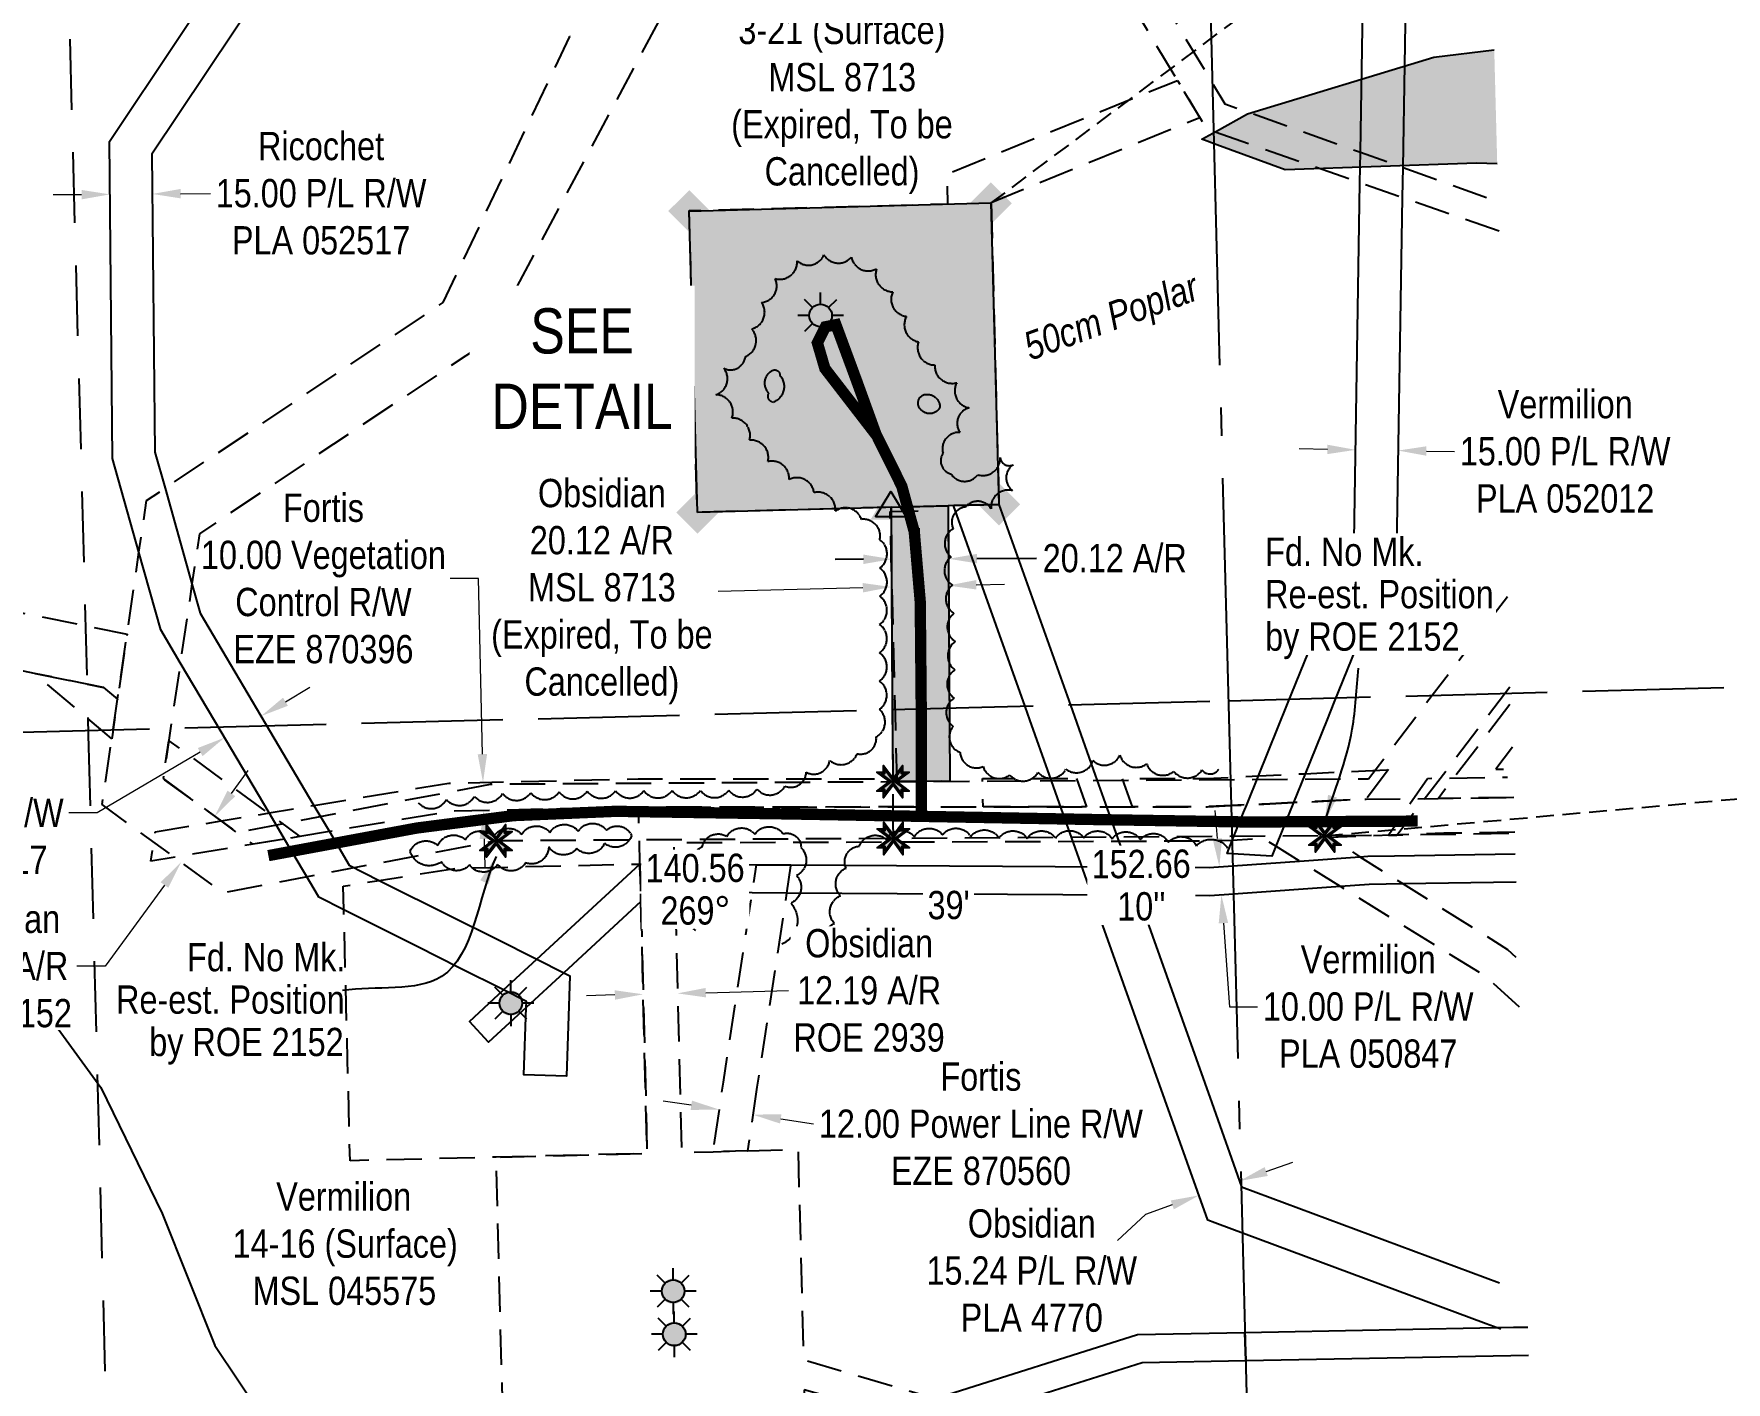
# Model space of a CAD drawing. Extents: x 624524 to 627512, y 5879835 to 5882790.
# Drawn here: x 626170 to 626768, y 5880536 to 5881013 of the extents above; entities that cross this region are included whole.
import ezdxf

# ---------------------------------------------------------------- set-up
doc = ezdxf.new("R2010")
doc.units = 0
doc.header["$LTSCALE"] = 5
doc.header["$PDSIZE"] = 0.5
for name, pattern in [('0', [1, 1, 0]), ('foc-ACCESSROAD', [3.75, 2.5, -1.25]), ('foc-FLOWLINE', [3.75, 2.5, -1.25]), ('foc-LSD', [8, 5, -3]), ('foc-QUARTERLINE', [33, 25, -3, 2, -3]), ('foc-TIELINE', [1.875, 1.25, -0.625]), ('foc-TRAV', [1.875, 1.25, -0.625]), ('foc-UNSURVEYED', [12.5, 10, -2.5])]:
    doc.linetypes.add(name, pattern=pattern)
doc.layers.get('Defpoints').update_dxf_attribs({"color": 9})
for name, color, linetype in [('AS-ROADS', 254, 'Continuous'), ('C-AR', 13, 'foc-ACCESSROAD'), ('C-RW', 13, 'Continuous'), ('C-WS', 13, 'foc-ACCESSROAD'), ('C-WS-S', 8, 'Continuous'), ('DETAIL-T', 7, 'Continuous'), ('F-EZE', 190, 'foc-FLOWLINE'), ('F-RW', 190, 'Continuous'), ('F-WS', 190, 'foc-ACCESSROAD'), ('L-BD', 7, 'Continuous'), ('L-MON', 1, 'Continuous'), ('L-MON-T', 1, 'Continuous'), ('L-QSEC', 8, 'foc-QUARTERLINE'), ('L-SECTION-LSD', 7, 'foc-LSD'), ('L-TIE', 7, 'foc-TIELINE'), ('L-USEC', 7, 'foc-UNSURVEYED'), ('P-PROPOSED', 10, 'Continuous'), ('P-PROPOSED-H', 21, 'Continuous'), ('P-TRAV', 4, 'foc-TRAV'), ('P-TXT', 4, 'Continuous'), ('T-BUSH', 110, '0'), ('T-BUSH-T', 110, 'Continuous'), ('T-WATER', 160, 'Continuous'), ('T-WATER-H', 133, 'Continuous')]:
    doc.layers.add(name, color=color, linetype=linetype)
for name, color, linetype, lineweight in [('C-AR-T', 13, 'Continuous', 9), ('C-RW-T', 13, 'Continuous', 9), ('C-WS-T', 13, 'Continuous', 9), ('F-EZE-T', 190, 'Continuous', 9), ('F-RW-T', 190, 'Continuous', 9), ('F-WS-T', 190, 'Continuous', 9)]:
    doc.layers.add(name, color=color, linetype=linetype, lineweight=lineweight)
doc.styles.add('80CG', font='ARIALN.TTF', dxfattribs={"height": 10})
doc.styles.add('80L', font='ARIALN.TTF', dxfattribs={"height": 10})
doc.styles.add('foc-LtypeFont', font='ARIALN.TTF', dxfattribs={"height": 7.35})
doc.linetypes.add('foc-TOPO-flowdirection-NOLINE', pattern='A,0,[">",foc-LtypeFont,S=0.3,R=0,X=0,Y=-0.945],-20,[">",foc-LtypeFont,S=0.3,R=0,X=0,Y=-0.945],0', length=20)
doc.dimstyles.new('Compass 5 000', dxfattribs={"dimscale": 5, "dimtxt": 9, "dimasz": 2, "dimexe": 0.2, "dimexo": 0.0625, "dimgap": 0.5, "dimtad": 0, "dimtih": 1, "dimtoh": 1, "dimzin": 0, "dimdsep": 46, "dimtxsty": '80CG', "dimcen": 0.1, "dimse1": 1, "dimse2": 1, "dimclrd": 256, "dimclrt": 256, "dimaunit": 1, "dimadec": 4, "dimazin": 0, "dimtfac": 0.06, "dimtofl": 0, "dimtmove": 0, "dimatfit": 1, "dimfxl": 0.2, "dimtolj": 1, "dimtzin": 0, "dimlwd": -1, "dimarcsym": 0})

# ---------------------------------------------------------------- blocks, each defined once
blk = doc.blocks.new('GAS')
h = blk.add_hatch(color=255)
h.dxf.hatch_style = 1
edge = h.paths.add_edge_path()
edge.add_arc((0, 0), 0.9, 0, 360)
for p, q in [((0, 0.81), (0, 1.62)), ((-0.81, 0), (-1.62, 0)), ((-0.57, 0.57), (-1.14, 1.14)), ((0.57, 0.57), (1.14, 1.14)), ((1.62, 0), (0.81, 0)), ((-0.57, -0.57), (-1.14, -1.14)), ((0, -0.81), (0, -1.62)), ((1.14, -1.14), (0.57, -0.57))]:
    blk.add_line(p, q)
blk.add_circle((0, 0), 0.8)
blk = doc.blocks.new('*D626')
at = {"layer": 'Defpoints', "color": 0, "transparency": 16777216}
for p in [(626328.83, 5880748.29), (626370.38, 5880749.22), (626370.6, 5880739.22)]:
    blk.add_point(p, dxfattribs=at)
at = {"layer": 'F-EZE-T', "transparency": 16777216}
for p, q in [((626327.22, 5880820.35), (626317.22, 5880820.35)), ((626328.61, 5880758.29), (626327.22, 5880820.35)), ((626329.28, 5880728.29), (626329.51, 5880718.29))]:
    blk.add_line(p, q, dxfattribs=at)
for points in [[(626330.28, 5880758.32), (626326.94, 5880758.25), (626328.83, 5880748.29)], [(626330.95, 5880728.32), (626327.62, 5880728.25), (626329.06, 5880738.28)]]:
    blk.add_solid(points, dxfattribs=at)
at = {"layer": 'F-EZE-T', "transparency": 16777216, "insert": (626272.41, 5880820.35), "char_height": 10, "attachment_point": 5, "style": '80CG'}
blk.add_mtext('\\A1;Fortis\\P10.00 Vegetation \\PControl R/W\\PEZE 870396', dxfattribs=at)
blk = doc.blocks.new('*D627')
at = {"layer": 'Defpoints', "color": 0, "transparency": 16777216}
for p in [(626416.46, 5880659.56), (626428.33, 5880657.75), (626424.23, 5880630.76)]:
    blk.add_point(p, dxfattribs=at)
at = {"layer": 'F-EZE-T', "transparency": 16777216}
for p, q in [((626402.47, 5880634.06), (626392.58, 5880635.57)), ((626434.11, 5880629.26), (626445.74, 5880627.49))]:
    blk.add_line(p, q, dxfattribs=at)
for points in [[(626402.72, 5880635.71), (626402.22, 5880632.42), (626412.36, 5880632.56)], [(626434.37, 5880630.9), (626433.86, 5880627.61), (626424.23, 5880630.76)]]:
    blk.add_solid(points, dxfattribs=at)
at = {"layer": 'F-EZE-T', "transparency": 16777216, "insert": (626504.88, 5880627.49), "char_height": 10, "attachment_point": 5, "style": '80CG'}
blk.add_mtext('\\A1;Fortis\\P12.00 Power Line R/W\\PEZE 870560', dxfattribs=at)
blk = doc.blocks.new('*D629')
at = {"layer": 'C-AR-T', "transparency": 16777216}
for p, q in [((626503.26, 5880818.18), (626513.26, 5880818.44)), ((626463.15, 5880817.12), (626411.93, 5880815.78))]:
    blk.add_line(p, q, dxfattribs=at)
for points in [[(626463.1, 5880818.79), (626463.19, 5880815.46), (626473.14, 5880817.39)], [(626503.22, 5880819.84), (626503.31, 5880816.51), (626493.27, 5880817.91)]]:
    blk.add_solid(points, dxfattribs=at)
at = {"layer": 'Defpoints', "color": 0, "transparency": 16777216}
for p in [(626473.14, 5880817.39), (626473.22, 5880814.25), (626493.35, 5880814.78)]:
    blk.add_point(p, dxfattribs=at)
at = {"layer": 'C-AR-T', "transparency": 16777216, "insert": (626370.86, 5880815.78), "char_height": 10, "attachment_point": 5, "style": '80CG'}
blk.add_mtext('\\A1;Obsidian\\P20.12 A/R\\PMSL 8713\\P(Expired, To be\\PCancelled)', dxfattribs=at)
blk = doc.blocks.new('*D631')
at = {"layer": 'Defpoints', "color": 0, "transparency": 16777216}
for p in [(626637.45, 5880870.11), (626652.39, 5880865.65), (626652.46, 5880869.87)]:
    blk.add_point(p, dxfattribs=at)
at = {"layer": 'F-RW-T', "transparency": 16777216}
for p, q in [((626627.38, 5880866.06), (626617.38, 5880866.22)), ((626662.39, 5880865.49), (626672.39, 5880865.33))]:
    blk.add_line(p, q, dxfattribs=at)
for points in [[(626627.41, 5880867.72), (626627.36, 5880864.39), (626637.38, 5880865.9)], [(626662.41, 5880867.16), (626662.36, 5880863.82), (626652.39, 5880865.65)]]:
    blk.add_solid(points, dxfattribs=at)
at = {"layer": 'F-RW-T', "transparency": 16777216, "insert": (626711.47, 5880865.33), "char_height": 10, "attachment_point": 5, "style": '80CG', "bg_fill": 3, "box_fill_scale": 1.1, "bg_fill_color": 256, "bg_fill_true_color": 13158600, "bg_fill_transparency": 0}
blk.add_mtext('\\A1;Vermilion\\P15.00 P/L R/W\\PPLA 052012', dxfattribs=at)
blk = doc.blocks.new('*D632')
at = {"layer": 'Defpoints', "color": 0, "transparency": 16777216}
for p in [(626211.91, 5880956.41), (626197.07, 5880939.61), (626212.08, 5880939.77)]:
    blk.add_point(p, dxfattribs=at)
at = {"layer": 'F-RW-T', "transparency": 16777216}
for p, q in [((626186.9, 5880956.16), (626176.9, 5880956.06)), ((626221.91, 5880956.51), (626232.49, 5880956.62))]:
    blk.add_line(p, q, dxfattribs=at)
for points in [[(626186.89, 5880957.83), (626186.92, 5880954.5), (626196.9, 5880956.26)], [(626221.9, 5880958.18), (626221.93, 5880954.85), (626211.91, 5880956.41)]]:
    blk.add_solid(points, dxfattribs=at)
at = {"layer": 'F-RW-T', "transparency": 16777216, "insert": (626271.57, 5880956.62), "char_height": 10, "attachment_point": 5, "style": '80CG'}
blk.add_mtext('\\A1;Ricochet\\P15.00 P/L R/W\\PPLA 052517', dxfattribs=at)
blk = doc.blocks.new('TRIA')
blk.add_hatch(color=255).paths.add_polyline_path([(-0.04, 1.52), (-1.47, -0.87), (1.39, -0.87)])
blk = doc.blocks.new('TRIAA')
blk.add_blockref('TRIA', (0, 0))
blk = doc.blocks.new('TRIB')
at = {"color": 1}
blk.add_lwpolyline([(-1.12, -0.67), (-0.04, 1.13), (1.04, -0.67)], close=True, dxfattribs=at)
blk = doc.blocks.new('TRIBB')
blk.add_blockref('TRIB', (0, 0))
blk = doc.blocks.new('TRICC')
for name in ['TRIAA', 'TRIBB']:
    blk.add_blockref(name, (0, 0))
blk = doc.blocks.new('plspike')
blk.add_blockref('TRICC', (0, 0))
blk = doc.blocks.new('TEMP')
h = blk.add_hatch(color=255)
h.dxf.hatch_style = 1
h.paths.add_polyline_path([(0, 0.25), (-0.67, 1.15), (-0.67, 0.67), (-1.15, 0.67), (-0.25, 0), (-1.15, -0.67), (-0.67, -0.67), (-0.67, -1.15), (0, -0.25), (0.67, -1.15), (0.67, -0.67), (1.15, -0.67), (0.25, 0), (1.15, 0.67), (0.67, 0.67), (0.67, 1.15)])
h.paths.add_polyline_path([(0.57, 0.85), (0.57, 0.57), (0.85, 0.57), (0.08, 0), (0.85, -0.57), (0.57, -0.57), (0.57, -0.85), (0, -0.08), (-0.57, -0.85), (-0.57, -0.57), (-0.85, -0.57), (-0.08, 0), (-0.85, 0.57), (-0.57, 0.57), (-0.57, 0.85), (0, 0.08)], flags=16)
h = blk.add_hatch(color=1)
h.dxf.hatch_style = 1
h.paths.add_polyline_path([(0, 0.08), (-0.57, 0.85), (-0.57, 0.57), (-0.85, 0.57), (-0.08, 0), (-0.85, -0.57), (-0.57, -0.57), (-0.57, -0.85), (0, -0.08), (0.57, -0.85), (0.57, -0.57), (0.85, -0.57), (0.08, 0), (0.85, 0.57), (0.57, 0.57), (0.57, 0.85)])
at = {"color": 1}
for p, q in [((-0.08, 0), (0.08, 0)), ((0, 0.08), (0, -0.08))]:
    blk.add_line(p, q, dxfattribs=at)
at = {"color": 255, "flags": 128}
blk.add_lwpolyline([(-0.25, 0), (-1.15, 0.67), (-0.67, 0.67), (-0.67, 1.15), (0, 0.25), (0.67, 1.15), (0.67, 0.67), (1.15, 0.67), (0.25, 0), (1.15, -0.67), (0.67, -0.67), (0.67, -1.15), (0, -0.25), (-0.67, -1.15), (-0.67, -0.67), (-1.15, -0.67)], close=True, dxfattribs=at)
at = {"color": 1, "flags": 128}
blk.add_lwpolyline([(-0.08, 0), (-0.85, 0.57), (-0.57, 0.57), (-0.57, 0.85), (0, 0.08), (0.57, 0.85), (0.57, 0.57), (0.85, 0.57), (0.08, 0), (0.85, -0.57), (0.57, -0.57), (0.57, -0.85), (0, -0.08), (-0.57, -0.85), (-0.57, -0.57), (-0.85, -0.57)], close=True, dxfattribs=at)
blk = doc.blocks.new('SMONA')
blk.add_hatch(color=255).paths.add_polyline_path([(0, -1.49), (1.49, 0), (0, 1.49), (-1.49, 0)])
blk = doc.blocks.new('SMONAA')
blk.add_blockref('SMONA', (0, 0))
blk = doc.blocks.new('SMONB')
at = {"color": 1}
blk.add_solid([(0, 1.2), (1.2, 0), (-1.2, 0), (0, -1.2)], dxfattribs=at)
blk = doc.blocks.new('SMONBB')
blk.add_blockref('SMONB', (0, 0))
blk = doc.blocks.new('SMONCC')
for name in ['SMONAA', 'SMONBB']:
    blk.add_blockref(name, (0, 0))
blk = doc.blocks.new('FDIBAR')
blk.add_blockref('SMONCC', (0, 0))
blk = doc.blocks.new('*D663')
at = {"layer": 'C-AR-T', "transparency": 16777216}
for p, q in [((626239.86, 5880744.37), (626245.76, 5880752.45)), ((626216.2, 5880711.98), (626195.23, 5880683.27)), ((626195.23, 5880683.27), (626185.23, 5880683.27))]:
    blk.add_line(p, q, dxfattribs=at)
for points in [[(626238.51, 5880745.36), (626241.21, 5880743.39), (626233.96, 5880736.3)], [(626214.85, 5880712.97), (626217.55, 5880711), (626222.1, 5880720.06)]]:
    blk.add_solid(points, dxfattribs=at)
at = {"layer": 'Defpoints', "color": 0, "transparency": 16777216}
for p in [(626225.11, 5880742.77), (626213.24, 5880726.53), (626222.1, 5880720.06)]:
    blk.add_point(p, dxfattribs=at)
at = {"layer": 'C-AR-T', "transparency": 16777216, "insert": (626156.72, 5880683.27), "char_height": 10, "attachment_point": 5, "style": '80CG', "bg_fill": 3, "box_fill_scale": 1.1, "bg_fill_color": 256, "bg_fill_true_color": 13158600, "bg_fill_transparency": 0}
blk.add_mtext('\\A1;Obsidian\\P20.12 A/R\\PROE 2152', dxfattribs=at)
blk = doc.blocks.new('*D664')
at = {"layer": 'Defpoints', "color": 0, "transparency": 16777216}
for p in [(626589.8, 5880718.48), (626589.91, 5880708.46), (626590.51, 5880708.5)]:
    blk.add_point(p, dxfattribs=at)
at = {"layer": 'F-RW-T', "transparency": 16777216}
for p, q in [((626588.49, 5880728.42), (626587.77, 5880738.39)), ((626590.62, 5880698.49), (626592.73, 5880668.95)), ((626592.73, 5880668.95), (626602.73, 5880668.95))]:
    blk.add_line(p, q, dxfattribs=at)
for points in [[(626590.15, 5880728.54), (626586.82, 5880728.3), (626589.2, 5880718.44)], [(626592.29, 5880698.61), (626588.96, 5880698.37), (626589.91, 5880708.46)]]:
    blk.add_solid(points, dxfattribs=at)
at = {"layer": 'F-RW-T', "transparency": 16777216, "insert": (626641.82, 5880668.95), "char_height": 10, "attachment_point": 5, "style": '80CG'}
blk.add_mtext('\\A1;Vermilion\\P10.00 P/L R/W\\PPLA 050847', dxfattribs=at)
blk = doc.blocks.new('*D665')
at = {"layer": 'Defpoints', "color": 0, "transparency": 16777216}
for p in [(626493.45, 5880827.37), (626473.52, 5880797.15), (626493.63, 5880797.27)]:
    blk.add_point(p, dxfattribs=at)
at = {"layer": 'P-TXT', "transparency": 16777216}
for p, q in [((626463.34, 5880827.18), (626453.34, 5880827.12)), ((626503.45, 5880827.43), (626524.48, 5880827.55))]:
    blk.add_line(p, q, dxfattribs=at)
for points in [[(626463.33, 5880828.85), (626463.35, 5880825.52), (626473.34, 5880827.24)], [(626503.44, 5880829.09), (626503.46, 5880825.76), (626493.45, 5880827.37)]]:
    blk.add_solid(points, dxfattribs=at)
at = {"layer": 'P-TXT', "transparency": 16777216, "insert": (626552.21, 5880827.55), "char_height": 10, "attachment_point": 5, "style": '80CG'}
blk.add_mtext('\\A1;20.12 A/R', dxfattribs=at)
blk = doc.blocks.new('*D669')
at = {"layer": 'C-AR-T', "transparency": 16777216}
for p, q in [((626407.6, 5880673.9), (626436.8, 5880674.66)), ((626375.46, 5880673.08), (626365.46, 5880672.82))]:
    blk.add_line(p, q, dxfattribs=at)
for points in [[(626375.42, 5880674.74), (626375.5, 5880671.41), (626385.46, 5880673.33)], [(626407.55, 5880675.57), (626407.64, 5880672.24), (626397.6, 5880673.65)]]:
    blk.add_solid(points, dxfattribs=at)
at = {"layer": 'Defpoints', "color": 0, "transparency": 16777216}
for p in [(626397.6, 5880673.65), (626385.61, 5880667.25), (626397.76, 5880667.57)]:
    blk.add_point(p, dxfattribs=at)
at = {"layer": 'C-AR-T', "transparency": 16777216, "insert": (626465.35, 5880674.66), "char_height": 10, "attachment_point": 5, "style": '80CG', "bg_fill": 3, "box_fill_scale": 1.1, "bg_fill_color": 256, "bg_fill_true_color": 13158600, "bg_fill_transparency": 0}
blk.add_mtext('\\A1;Obsidian\\P12.19 A/R\\PROE 2939', dxfattribs=at)
blk = doc.blocks.new('*D686')
at = {"layer": 'Defpoints', "color": 0, "transparency": 16777216}
for p in [(626237.45, 5880764.1), (626256.71, 5880761), (626243.79, 5880753.37)]:
    blk.add_point(p, dxfattribs=at)
at = {"layer": 'F-RW-T', "transparency": 16777216}
for p, q in [((626258.98, 5880776.82), (626267.59, 5880781.91)), ((626228.84, 5880759.01), (626192.4, 5880737.47)), ((626192.4, 5880737.47), (626182.4, 5880737.47))]:
    blk.add_line(p, q, dxfattribs=at)
for points in [[(626258.13, 5880778.25), (626259.83, 5880775.38), (626250.37, 5880771.73)], [(626227.99, 5880760.44), (626229.69, 5880757.57), (626237.45, 5880764.1)]]:
    blk.add_solid(points, dxfattribs=at)
at = {"layer": 'F-RW-T', "transparency": 16777216, "insert": (626143.32, 5880737.47), "char_height": 10, "attachment_point": 5, "style": '80CG', "bg_fill": 3, "box_fill_scale": 1.1, "bg_fill_color": 256, "bg_fill_true_color": 13158600, "bg_fill_transparency": 0}
blk.add_mtext('\\A1;Ricochet\\P15.00 P/L R/W\\PPLA 052517', dxfattribs=at)

msp = doc.modelspace()

# ---------------------------------------------------------------- hatches: boundary and pattern name
at = {"layer": 'P-PROPOSED-H'}
h = msp.add_hatch(color=256, dxfattribs=at)
h.dxf.hatch_style = 1
h.paths.add_polyline_path([(626404.646, 5880843.728), (626401.763, 5880950.34), (626508.368, 5880953.223), (626511.251, 5880846.611)])
h = msp.add_hatch(color=256, dxfattribs=at)
h.dxf.hatch_style = 1
h.paths.add_polyline_path([(626473.812, 5880748.558), (626473.225, 5880845.583), (626493.335, 5880846.126), (626493.925, 5880748.679)])
at = {"layer": 'T-WATER-H'}
h = msp.add_hatch(color=256, dxfattribs=at)
h.dxf.hatch_style = 1
h.paths.add_polyline_path([(626687.448, 5880967.009), (626686.389, 5881007.423), (626665.03, 5881004.809), (626599.187, 5880984.759), (626588.196, 5880978.66), (626583.003, 5880975.778), (626588.323, 5880973.82), (626612.441, 5880964.946), (626680.101, 5880967.354)])

# ---------------------------------------------------------------- linework, layer by layer
at = {"layer": 'AS-ROADS', "const_width": 4, "flags": 128}
for points in [[(626483.759, 5880735.632), (626483.83, 5880769.406), (626483.434, 5880812.173), (626481.316, 5880836.926), (626476.905, 5880853.066), (626467.719, 5880871.587), (626461.091, 5880889.899), (626453.603, 5880910.176), (626449.902, 5880909.421), (626447.065, 5880903.73), (626449.713, 5880894.684), (626468.145, 5880870.794)], [(626252.939, 5880722.376), (626305.425, 5880732.134), (626339.643, 5880736.523), (626375.782, 5880738.045), (626437.928, 5880737.099), (626548.488, 5880735.079), (626600.1, 5880734.263), (626659.338, 5880734.591)]]:
    msp.add_lwpolyline(points, dxfattribs=at)
at = {"layer": 'C-AR', "flags": 128}
msp.add_lwpolyline([(626691.558, 5880730.183), (626648.853, 5880729.503), (626662.77, 5880749.703), (626691.035, 5880750.153)], dxfattribs=at)
at = {"layer": 'C-RW'}
for points in [[(626688.663, 5880554.873), (626683.54, 5880556.78), (626587.644, 5880592.476), (626585.086, 5880593.428), (626543.78, 5880709.605), (626540.214, 5880719.634), (626537.03, 5880728.59), (626532.663, 5880740.871), (626529.107, 5880750.874), (626522.158, 5880770.419), (626520.475, 5880775.151), (626495.217, 5880846.189), (626511.251, 5880846.611), (626536.524, 5880775.574), (626545.288, 5880750.889), (626548.844, 5880740.884), (626553.195, 5880728.644), (626556.434, 5880719.534), (626559.999, 5880709.507), (626586.533, 5880634.88), (626597.072, 5880605.238), (626688.232, 5880571.305)], [(626698.485, 5880545.592), (626598.501, 5880543.693), (626598.238, 5880553.744), (626693.152, 5880555.546), (626698.222, 5880555.642)]]:
    msp.add_lwpolyline(points, dxfattribs=at)
msp.add_lwpolyline([(626598.238, 5880553.744), (626598.501, 5880543.693), (626561.853, 5880542.997), (626505.903, 5880525.258), (626488.667, 5880519.794), (626392.343, 5880489.257), (625803.495, 5880473.27), (625773.341, 5880472.451), (625773.079, 5880482.503), (625803.233, 5880483.341), (626088.804, 5880491.268), (626390.654, 5880499.27), (626428.716, 5880511.336), (626442.853, 5880515.817), (626471.451, 5880524.883), (626488.688, 5880530.348), (626560.206, 5880553.021), (626598.238, 5880553.744)], close=True, dxfattribs=at)
at = {"layer": 'C-RW-T'}
for p, q in [((626605.759, 5880610.646), (626615.178, 5880613.995)), ((626572.553, 5880598.839), (626563.134, 5880595.49)), ((626563.134, 5880595.49), (626553.137, 5880586.218))]:
    msp.add_line(p, q, dxfattribs=at)
for points in [[(626605.201, 5880612.216), (626606.318, 5880609.076), (626596.34, 5880607.297)], [(626571.995, 5880600.409), (626573.111, 5880597.269), (626581.972, 5880602.188)]]:
    msp.add_solid(points, dxfattribs=at)
at = {"layer": 'C-WS', "flags": 128}
for points in [[(625926.715, 5881137.182), (625966.901, 5881024.097), (626054.108, 5881026.369), (626057.425, 5880899.113), (626055.654, 5880899.067), (626037.575, 5880898.595), (626019.281, 5880898.119), (626078.533, 5880825.795), (626138.3, 5880813.772), (626162.79, 5880808.846), (626202.973, 5880800.763), (626200.062, 5880780.812), (626194.667, 5880781.898), (626170.247, 5880786.81), (626067.516, 5880807.476), (625993.799, 5880897.456), (625930.17, 5880895.797), (625926.853, 5881023.053), (625956.316, 5881023.82), (625917.048, 5881134.322), (625896.336, 5881221.289), (625919.805, 5881340.328), (625975.528, 5881388.373), (625997.925, 5881407.684), (626008.41, 5881419.228), (626066.894, 5881483.611), (626094.212, 5881544.101), (626100.386, 5881557.772), (626104.731, 5881567.386), (626112.534, 5881584.674), (626122.092, 5881605.835), (626123.885, 5881609.806), (626125.774, 5881613.988), (626126.947, 5881616.586), (626132.015, 5881611.782), (626134.68, 5881609.252), (626133.41, 5881606.439), (626128.885, 5881596.419), (626119.329, 5881575.259), (626115.908, 5881567.679), (626109.559, 5881553.626), (626103.385, 5881539.956), (626075.413, 5881478.019), (626022.342, 5881419.594), (626004.962, 5881400.461), (625975.87, 5881375.377), (625929.01, 5881334.973), (625906.635, 5881221.491), (625926.715, 5881137.182)], [(626508.481, 5880953.314), (626511.287, 5880846.607), (626495.253, 5880846.185), (626493.303, 5880846.134), (626493.925, 5880748.679), (626473.812, 5880748.558), (626473.178, 5880845.604), (626463.176, 5880845.341), (626404.581, 5880843.801), (626401.774, 5880950.508), (626493.237, 5880952.912), (626492.96, 5880963.462), (626574.393, 5880996.594), (626582.337, 5880983.364), (626508.481, 5880953.314)]]:
    msp.add_lwpolyline(points, close=True, dxfattribs=at)
for points in [[(626691.954, 5880781.998), (626651.949, 5880729.522), (626333.427, 5880727.595), (626236.987, 5880709.182), (626194.173, 5880740.455), (626207.194, 5880829.687), (626209.86, 5880847.959), (626216.41, 5880852.333), (626314.711, 5880917.976), (626359.546, 5881012.117), (626337.571, 5881065.966), (626271.219, 5881117.464), (626220.618, 5881240.159), (626203.516, 5881348.742), (626202.46, 5881355.454), (626211.875, 5881355.918), (626222.683, 5881356.451), (626240.089, 5881245.926), (626287.546, 5881130.275), (626354.173, 5881078.565), (626397.796, 5881030.508), (626330.502, 5880904.313), (626228.561, 5880836.239), (626225.935, 5880818.522), (626215.728, 5880749.618), (626241.796, 5880730.576), (626331.464, 5880747.696), (626641.947, 5880749.577), (626691.103, 5880814.057)], [(626688.071, 5880943.211), (626653.839, 5880955.156), (626638.913, 5880960.364), (626587.114, 5880978.44), (626584.81, 5880979.244), (626576.867, 5880992.474), (626543.741, 5881047.644), (626468.816, 5881213.721), (626427.039, 5881256.859), (626402.192, 5881309.266), (626413.197, 5881309.553), (626435.424, 5881262.67), (626477.269, 5881219.462), (626552.673, 5881052.32), (626586.662, 5880995.716), (626591.092, 5880988.337), (626639.088, 5880971.161), (626654.012, 5880965.821), (626687.796, 5880953.732)], [(626700.803, 5880457.086), (626599.989, 5880486.887), (626488.667, 5880519.794), (626471.451, 5880524.883), (626442.398, 5880533.472), (626442.853, 5880515.817), (626442.958, 5880511.703), (626428.716, 5880511.336), (626336.25, 5880508.954), (626333.499, 5880615.718), (626386.855, 5880617.036), (626384.655, 5880706.095), (626384.326, 5880719.411), (626383.828, 5880739.514), (626485.509, 5880739.593), (626505.648, 5880739.608), (626542.275, 5880739.637), (626558.456, 5880739.65), (626584.954, 5880739.67), (626593.357, 5880740.077), (626598.887, 5880740.344), (626604.877, 5880740.634), (626615.4, 5880741.142), (626641.076, 5880742.383), (626666.502, 5880742.566), (626693.315, 5880742.993)], [(626695.26, 5880668.723), (626683.728, 5880679.373), (626632.053, 5880711.473), (626617.57, 5880720.47), (626609.155, 5880725.697), (626604.751, 5880728.434), (626593.681, 5880727.697), (626584.53, 5880727.481), (626562.807, 5880727.41), (626546.641, 5880727.356), (626396.227, 5880726.864), (626396.421, 5880719.338), (626396.679, 5880709.33), (626399.049, 5880617.35), (626410.205, 5880617.638), (626422.387, 5880617.952), (626440.209, 5880618.412), (626442.123, 5880544.112), (626488.688, 5880530.348), (626505.903, 5880525.258), (626599.71, 5880497.53), (626700.525, 5880467.729)], [(626693.638, 5880730.675), (626668.509, 5880730.27), (626656.819, 5880729.825), (626628.17, 5880728.736), (626638.896, 5880721.994), (626654.185, 5880712.385), (626691.055, 5880689.209), (626694.815, 5880685.737)]]:
    msp.add_lwpolyline(points, dxfattribs=at)
at = {"layer": 'F-EZE', "flags": 128}
for points in [[(626484.638, 5880772.719), (626485.509, 5880739.593), (626383.828, 5880739.514), (626317.657, 5880738.028), (626274.52, 5880730.874), (626264.112, 5880729.148), (626258.641, 5880728.242), (626247.52, 5880726.396), (626211.398, 5880720.406), (626212.939, 5880730.804), (626236.203, 5880734.662), (626252.795, 5880737.413), (626253.185, 5880737.478), (626269.06, 5880740.112), (626316.721, 5880748.016), (626383.71, 5880749.52), (626475.237, 5880749.591), (626474.636, 5880772.455), (626472.752, 5880844.111), (626482.754, 5880844.374), (626484.638, 5880772.719)], [(626197.78, 5880765.166), (626197.57, 5880763.726), (626195.918, 5880765.117), (626170.247, 5880786.81), (626194.667, 5880781.898), (626199.612, 5880777.719), (626197.78, 5880765.166)], [(626258.641, 5880728.242), (626247.52, 5880726.396), (626236.203, 5880734.662), (626215.727, 5880749.619), (626217.715, 5880763.036), (626252.795, 5880737.413), (626253.547, 5880736.864), (626264.112, 5880729.148), (626258.641, 5880728.242)], [(626648.979, 5880752.783), (626641.076, 5880742.383), (626615.4, 5880741.142), (626604.877, 5880740.634), (626598.887, 5880740.344), (626593.357, 5880740.077), (626584.954, 5880739.67), (626558.456, 5880739.65), (626554.899, 5880749.655), (626584.708, 5880749.677), (626593.095, 5880750.082), (626603.018, 5880750.562), (626619.531, 5880751.36), (626648.979, 5880752.783)], [(626538.718, 5880749.64), (626542.275, 5880739.637), (626505.648, 5880739.608), (626505.385, 5880749.615), (626538.718, 5880749.64)], [(626425.701, 5880640.451), (626422.387, 5880617.952), (626410.205, 5880617.638), (626413.826, 5880642.226), (626423.996, 5880709.163), (626425.515, 5880719.159), (626437.649, 5880719.085), (626436.13, 5880709.088), (626425.701, 5880640.451)]]:
    msp.add_lwpolyline(points, close=True, dxfattribs=at)
for points in [[(626693.315, 5880742.993), (626666.502, 5880742.566), (626692.433, 5880776.683)], [(626692.851, 5880760.699), (626686.923, 5880752.9), (626693.053, 5880752.998)]]:
    msp.add_lwpolyline(points, dxfattribs=at)
at = {"layer": 'F-RW'}
for points in [[(626658.724, 5881256.401), (626654.012, 5880965.821), (626653.839, 5880955.156), (626651.827, 5880831.076), (626629.718, 5880776.539), (626627.261, 5880770.479), (626619.531, 5880751.36), (626615.4, 5880741.142), (626613.88, 5880737.382), (626609.155, 5880725.697), (626608.455, 5880723.966), (626608.455, 5880723.966), (626607.725, 5880722.16), (626593.805, 5880722.976), (626591.91, 5880723.087), (626593.682, 5880727.697), (626597.773, 5880737.588), (626598.887, 5880740.344), (626603.018, 5880750.562), (626613.346, 5880776.11), (626636.866, 5880834.12), (626638.913, 5880960.364), (626639.088, 5880971.161), (626643.717, 5881256.653)], [(626260.351, 5881043.346), (626211.771, 5880970.501), (626212.83, 5880865.042), (626216.41, 5880852.333), (626225.935, 5880818.522), (626228.858, 5880808.147), (626253.384, 5880766.629), (626269.06, 5880740.112), (626274.52, 5880730.874), (626281.509, 5880719.05), (626292.173, 5880713.62), (626318.444, 5880700.516), (626333.093, 5880693.163), (626347.844, 5880685.73), (626357.407, 5880680.932), (626359.568, 5880679.848), (626358.306, 5880644.356), (626343.302, 5880644.877), (626344.147, 5880668.685), (626344.221, 5880670.765), (626336.08, 5880674.854), (626320.442, 5880682.708), (626305.797, 5880690.064), (626279.634, 5880703.205), (626270.821, 5880707.631), (626269.456, 5880709.941), (626258.641, 5880728.242), (626253.547, 5880736.864), (626253.185, 5880737.478), (626236.222, 5880766.177), (626221.798, 5880790.593), (626214.936, 5880802.206), (626207.194, 5880829.687), (626197.839, 5880862.898), (626196.714, 5880974.968), (626245.569, 5881048.217)], [(626694.1, 5880713.02), (626654.185, 5880712.385), (626642.114, 5880712.193), (626632.053, 5880711.473), (626594.177, 5880708.766), (626585.88, 5880708.174), (626569.611, 5880708.273), (626553.392, 5880708.371), (626436.13, 5880709.088), (626423.996, 5880709.163), (626396.679, 5880709.33), (626388.214, 5880709.382), (626384.655, 5880706.095), (626357.407, 5880680.932), (626344.147, 5880668.685), (626330.82, 5880656.377), (626324.031, 5880663.727), (626336.08, 5880674.854), (626347.844, 5880685.73), (626384.326, 5880719.411), (626396.421, 5880719.338), (626425.515, 5880719.159), (626437.649, 5880719.085), (626549.826, 5880718.4), (626566.045, 5880718.3), (626585.553, 5880718.181), (626593.915, 5880718.779), (626617.57, 5880720.47), (626638.896, 5880721.994), (626641.677, 5880722.193), (626651.133, 5880722.344), (626693.838, 5880723.023)]]:
    msp.add_lwpolyline(points, dxfattribs=at)
at = {"layer": 'F-WS', "flags": 128}
msp.add_lwpolyline([(626384.655, 5880706.095), (626386.855, 5880617.036), (626333.499, 5880615.718), (626281.827, 5880614.442), (626280.947, 5880650.064), (626280.476, 5880669.136), (626279.634, 5880703.205), (626279.429, 5880711.541), (626292.173, 5880713.62), (626319.125, 5880717.908), (626384.326, 5880719.411), (626384.655, 5880706.095)], close=True, dxfattribs=at)
at = {"layer": 'L-QSEC'}
for p, q in [((626568.724, 5881680.565), (626592.428, 5880775.561)), ((626592.428, 5880775.561), (626612.704, 5880001.416))]:
    msp.add_line(p, q, dxfattribs=at)
at = {"layer": 'L-SECTION-LSD'}
for p, q in [((626167.784, 5881570.936), (626189.273, 5880764.959)), ((626189.273, 5880764.959), (626210.281, 5879960.837))]:
    msp.add_line(p, q, dxfattribs=at)
at = {"layer": 'L-TIE'}
msp.add_line((626508.397, 5880953.118), (627376.801, 5881602.758), dxfattribs=at)
at = {"layer": 'L-USEC', "flags": 128}
for points in [[(626592.661, 5880777.163), (627398.07, 5880798.679)], [(625786.072, 5880756.143), (626592.661, 5880777.163)]]:
    msp.add_lwpolyline(points, dxfattribs=at)
at = {"layer": 'P-PROPOSED', "flags": 128}
for points in [[(626404.646, 5880843.728), (626401.763, 5880950.34), (626508.368, 5880953.223), (626511.251, 5880846.611)], [(626473.812, 5880748.558), (626473.225, 5880845.583), (626493.335, 5880846.126), (626493.925, 5880748.679)]]:
    msp.add_lwpolyline(points, close=True, dxfattribs=at)
at = {"layer": 'P-TRAV'}
msp.add_line((626473.934, 5880728.445), (626473.812, 5880748.558), dxfattribs=at)
at = {"layer": 'T-BUSH', "flags": 128}
for points in [[(626305.932, 5880741.063, 0.5205671), (626315.866, 5880742.179, 0.5205671), (626325.8, 5880743.295, 0.5205671), (626335.737, 5880744.374, 0.5205671), (626345.73, 5880744.644, 0.5205671), (626355.723, 5880744.914, 0.5205671), (626365.716, 5880745.184, 0.5205671), (626375.711, 5880745.319, 0.5205671), (626385.708, 5880745.366, 0.5205671), (626395.704, 5880745.413, 0.5205671), (626405.701, 5880745.46, 0.5205671), (626415.697, 5880745.507, 0.5205671), (626425.684, 5880745.882, 0.5205671), (626435.591, 5880746.952, 0.5205671), (626443.119, 5880751.864, 0.5205671), (626451.419, 5880756.062, 0.5205671), (626461.126, 5880758.437, 0.5205671), (626467.872, 5880764.379, 0.5205671), (626468.998, 5880774.129, 0.5205671), (626469.02, 5880784.126, 0.5205671), (626469.041, 5880794.122, 0.5205671), (626469.063, 5880804.119, 0.5205671), (626469.084, 5880814.115, 0.5205671), (626469.106, 5880824.112, 0.5205671), (626469.127, 5880834.109, 0.5205671), (626462.607, 5880841.306, 0.5205671), (626453.391, 5880844.157, 0.5205671), (626445.882, 5880850.756, 0.5205671), (626437.034, 5880855.366, 0.5205671), (626429.562, 5880861.724, 0.5205671), (626423.037, 5880869.298, 0.5205671), (626416.829, 5880877.114, 0.5205671), (626411.194, 5880885.371, 0.5205671), (626413.989, 5880894.741, 0.5205671), (626421.636, 5880898.908, 0.5205671), (626423.841, 5880908.658, 0.5205671), (626427.358, 5880918.016, 0.5205671), (626432.129, 5880926.47, 0.5205671), (626439.89, 5880932.77, 0.5205671), (626449.399, 5880934.876, 0.5205671), (626459.096, 5880934.104, 0.5205671), (626468.013, 5880929.984, 0.5205671), (626473.742, 5880921.792, 0.5205671), (626478.596, 5880913.114, 0.5205671), (626482.848, 5880904.102, 0.5205671), (626488.567, 5880895.908, 0.5205671), (626496.373, 5880889.663, 0.5205671), (626500.747, 5880880.778, 0.5205671), (626497.449, 5880872.057, 0.5205671), (626491.494, 5880864.678, 0.5205671), (626494.354, 5880857.328, 0.5205671), (626503.779, 5880857.084, 0.5205671), (626511.693, 5880863.17, 0.5205671), (626516.275, 5880860.618, 0.5205671), (626516.107, 5880851.493, 0.5205671), (626508.485, 5880845.024, 0.5205671), (626499.477, 5880845.681, 0.5205671), (626495.096, 5880837.972, 0.5205671), (626494.309, 5880828.03, 0.5205671), (626494.824, 5880818.046, 0.5205671), (626495.338, 5880808.063, 0.5205671), (626495.853, 5880798.08, 0.5205671), (626495.687, 5880788.089, 0.5205671), (626495.381, 5880778.097, 0.5205671), (626495.074, 5880768.105, 0.5205671), (626497.514, 5880758.908, 0.5205671), (626505.651, 5880753.87, 0.5205671), (626515.095, 5880750.89, 0.5205671), (626525.05, 5880751.812, 0.5205671), (626534.962, 5880752.936, 0.5205671), (626544.488, 5880755.969, 0.5205671), (626554.008, 5880757.951, 0.5205671), (626563.499, 5880754.813, 0.5205671), (626573.058, 5880752.173, 0.5205671), (626583.042, 5880752.674, 0.5205671), (626589.01, 5880752.973, 0.5205671)], [(626404.025, 5880695.918, -0.5205671), (626404.207, 5880705.913, -0.5205671), (626404.389, 5880715.908, -0.5205671), (626406.327, 5880725.471, -0.5205671), (626415.026, 5880729.17, -0.5205671), (626424.936, 5880729.946, -0.5205671), (626434.932, 5880730.075, -0.5205671), (626441.265, 5880725.217, -0.5205671), (626439.678, 5880715.348, -0.5205671), (626437.628, 5880705.565, -0.5205671), (626434.505, 5880691.101, -0.5205671)], [(626450.902, 5880688.62, -0.5205671), (626453.062, 5880698.38, -0.5205671), (626455.222, 5880708.141, -0.5205671), (626457.18, 5880717.944, -0.5205671), (626461.902, 5880725.728, -0.5205671), (626471.4, 5880728.128, -0.5205671), (626481.352, 5880729.07, -0.5205671), (626491.309, 5880729.733, -0.5205671), (626501.289, 5880729.153, -0.5205671), (626511.268, 5880728.572, -0.5205671), (626521.26, 5880728.474, -0.5205671), (626531.256, 5880728.559, -0.5205671), (626541.253, 5880728.644, -0.5205671), (626551.245, 5880728.349, -0.5205671), (626561.237, 5880728.041, -0.5205671), (626571.178, 5880727.099, -0.5205671), (626581.094, 5880725.829, -0.5205671), (626592.509, 5880724.368, -0.5205671)]]:
    msp.add_lwpolyline(points, format="xyb", dxfattribs=at)
for points in [[(626431.399, 5880894.088, -0.5205671), (626433.793, 5880892.297, -0.5205671), (626431.43, 5880882.701, -0.5205671), (626429.924, 5880885.984, -0.5205671)], [(626484.332, 5880885.274, -0.5205671), (626490.399, 5880880.939, -0.5205671), (626483.804, 5880879.993, -0.5205671)], [(626303.037, 5880723.875, -0.5205671), (626312.818, 5880725.938, -0.5205671), (626322.6, 5880728.001, -0.5205671), (626332.545, 5880728.97, -0.5205671), (626342.502, 5880729.861, -0.5205671), (626352.468, 5880730.607, -0.5205671), (626362.458, 5880730.98, -0.5205671), (626372.447, 5880731.354, -0.5205671), (626381.394, 5880729.422, -0.5205671), (626371.819, 5880726.715, -0.5205671), (626362.014, 5880724.901, -0.5205671), (626352.076, 5880725.542, -0.5205671), (626343.864, 5880719.842, -0.5205671), (626334.003, 5880719.253, -0.5205671), (626324.007, 5880719.08, -0.5205671), (626314.161, 5880720.217, -0.5205671)]]:
    msp.add_lwpolyline(points, format="xyb", close=True, dxfattribs=at)
at = {"layer": 'T-WATER', "linetype": 'foc-TOPO-flowdirection-NOLINE', "flags": 128}
msp.add_lwpolyline([(625646.857, 5881487.433), (625649.395, 5881482.759), (625692.287, 5881415.503), (625726.346, 5881386.672), (625753.421, 5881370.832), (625770.686, 5881367.093), (625786.518, 5881371.814), (625815.167, 5881374.936), (625825.303, 5881364.936), (625842.226, 5881342.588), (625852.226, 5881311.903), (625893.344, 5881249.996), (625924.17, 5881193.492), (625944.635, 5881170.401), (625970.229, 5881133.166), (625991.234, 5881111.468), (626001.011, 5881098.771), (626008.722, 5881084.079), (626038.857, 5881005.854), (626065.771, 5880971.177), (626072.233, 5880956.491), (626066.71, 5880923.718), (626071.042, 5880907.215), (626078.371, 5880891.794), (626095.34, 5880866.946), (626117.719, 5880847.869), (626123.071, 5880834.089), (626112.774, 5880823.939), (626100.231, 5880816.14), (626089.153, 5880806.134), (626088.766, 5880789.968), (626097.42, 5880776.986), (626117.76, 5880754.008), (626133.624, 5880727.087), (626152.741, 5880704.833), (626161.452, 5880691.972), (626175.824, 5880664.987), (626193.734, 5880640.418), (626215.353, 5880595.742), (626234.014, 5880549.154), (626250.748, 5880524.117), (626288.066, 5880454.839), (626304.106, 5880406.828), (626311.817, 5880393.627), (626321.052, 5880382.455), (626341.393, 5880364.149), (626350.12, 5880354.148)], dxfattribs=at)
at = {"layer": 'T-WATER', "flags": 128}
msp.add_lwpolyline([(626008.722, 5881084.079), (626038.857, 5881005.854), (626065.771, 5880971.177), (626072.233, 5880956.491), (626066.71, 5880923.718), (626071.042, 5880907.215), (626078.371, 5880891.794), (626095.34, 5880866.946), (626117.719, 5880847.869), (626123.071, 5880834.089), (626112.774, 5880823.939), (626100.231, 5880816.14), (626089.153, 5880806.134), (626088.766, 5880789.968), (626097.42, 5880776.986), (626117.76, 5880754.008), (626133.624, 5880727.087), (626152.741, 5880704.833), (626161.452, 5880691.972), (626175.824, 5880664.987), (626193.734, 5880640.418), (626215.353, 5880595.742), (626234.014, 5880549.154), (626250.748, 5880524.117)], dxfattribs=at)
at = {"layer": 'T-WATER'}
msp.add_lwpolyline([(626687.448, 5880967.009), (626680.101, 5880967.354), (626612.441, 5880964.946), (626588.323, 5880973.82), (626583.003, 5880975.778), (626588.196, 5880978.66), (626599.187, 5880984.759), (626665.03, 5881004.809), (626686.389, 5881007.423)], dxfattribs=at)

# ---------------------------------------------------------------- block references
at = {"layer": 'C-WS-S'}
for p, xscale, yscale, zscale in [((626448.194, 5880913.438), 5.000000000000009, 5.000000000000009, 5.000000000000009), ((626338.664, 5880670.199), 5.000000000000018, 5.000000000000018, 5.000000000000018), ((626396.06, 5880568.308), 5.000000000000018, 5.000000000000018, 5.000000000000018), ((626396.461, 5880553.071), 5.000000000000018, 5.000000000000018, 5.000000000000018)]:
    msp.add_blockref('GAS', p, dxfattribs=dict(at, xscale=xscale, yscale=yscale, zscale=zscale))
at = {"layer": 'L-MON', "color": 6, "xscale": 4.9983198, "yscale": 4.9983198, "zscale": 4.9983198}
for name, p in [('FDIBAR', (626401.763, 5880950.34)), ('FDIBAR', (626508.397, 5880953.118)), ('FDIBAR', (626511.287, 5880846.607)), ('FDIBAR', (626404.646, 5880843.728)), ('TEMP', (626473.812, 5880748.558))]:
    msp.add_blockref(name, p, dxfattribs=at)
at = {"layer": 'L-MON'}
for name, p, xscale, yscale, zscale in [('plspike', (626473.225, 5880845.567), 5.000000000000009, 5.000000000000009, 5.000000000000009), ('TEMP', (626473.934, 5880728.445), 4.9983198, 4.9983198, 4.9983198), ('TEMP', (626626.541, 5880729.368), 4.9983198, 4.9983198, 4.9983198), ('TEMP', (626333.427, 5880727.595), 4.9983198, 4.9983198, 4.9983198)]:
    msp.add_blockref(name, p, dxfattribs=dict(at, xscale=xscale, yscale=yscale, zscale=zscale))

# ---------------------------------------------------------------- texts
at = {"layer": 'C-RW-T', "insert": (626522.858, 5880575.553), "char_height": 9.99664, "attachment_point": 5, "style": '80CG'}
msp.add_mtext('\\A1;Obsidian\\P15.24 P/L R/W\\PPLA 4770', dxfattribs=at)
at = {"layer": 'C-WS-T', "insert": (626414.062, 5881036.093), "char_height": 10, "attachment_point": 1, "style": '80L'}
msp.add_mtext_dynamic_manual_height_columns('\\pi19.178;Obsidian\\P\\pi5.0617;3-21 (Surface)\\P\\pi15.682;MSL 8713\\P\\pi2.5276;(Expired, To be\\P\\pi14.339;Cancelled)', width=82.19025, gutter_width=50, heights=[0], dxfattribs=at)
at = {"layer": 'F-WS-T', "insert": (626239.657, 5880606.809), "char_height": 10, "attachment_point": 1, "style": '80L'}
msp.add_mtext_dynamic_manual_height_columns('\\pi16.056;Vermilion\\P\\pi0.66392;14-16 (Surface)\\P\\pi7.6796;MSL 045575', width=78.99495, gutter_width=50, heights=[0], dxfattribs=at)
at = {"layer": 'L-MON-T', "insert": (626198.099, 5880691.453), "char_height": 9.99239, "attachment_point": 1, "line_spacing_factor": 0.900382, "style": '80L'}
msp.add_mtext_dynamic_manual_height_columns('\\pi26.089;Fd. No Mk.\\P\\pi1.0061;Re-est. Position\\P\\pi12.737;by ROE 2152', width=80.12734, gutter_width=50.021, heights=[0], dxfattribs=at)
at = {"layer": 'T-BUSH-T', "insert": (626517.643, 5880906.31), "char_height": 10, "attachment_point": 1, "rotation": 20, "style": '80L'}
msp.add_mtext_dynamic_manual_height_columns('\\pi1.4006;{\\fArial Narrow|b0|i1|c0|p34;50cm Poplar}', width=67.3101, gutter_width=50, heights=[0], dxfattribs=at)

# ---------------------------------------------------------------- dimensions: what is measured, and where the dimension line sits
at = {"layer": 'F-RW-T'}
for base, p1, p2, angle, text, picture, middle in [((626211.912, 5880956.413), (626197.069, 5880939.615), (626212.08, 5880939.765), 0.5753, 'Ricochet\\P15.00 P/L R/W\\PPLA 052517', '*D632', (626271.571, 5880956.62)), ((626589.911, 5880708.462), (626589.8, 5880718.485), (626590.513, 5880708.505), 274.086569, 'Vermilion\\P10.00 P/L R/W\\PPLA 050847', '*D664', (626641.82, 5880668.948))]:
    dim = msp.add_linear_dim(base=base, p1=p1, p2=p2, angle=angle, text=text, dimstyle='Compass 5 000', dxfattribs=at)
    dim.commit()
    dim.dimension.update_dxf_attribs({"geometry": picture, "text_midpoint": middle, "dimtype": 161})
at = {"layer": 'P-TXT', "color": 6}
dim = msp.add_linear_dim(base=(626493.449, 5880827.367), p1=(626473.518, 5880797.147), p2=(626493.631, 5880797.269), angle=0.346749, text='20.12 A/R', dimstyle='Compass 5 000', dxfattribs=at)
dim.commit()
dim.dimension.update_dxf_attribs({"geometry": '*D665', "text_midpoint": (626552.211, 5880827.554), "dimtype": 161})

# ---------------------------------------------------------------- leaders
at = {"layer": 'L-MON', "color": 1, "path_type": 1}
msp.add_leader([(626333.46, 5880722.11), (626314.194, 5880679.653), (626279.197, 5880674.696)], dimstyle='Compass 5 000', override={"dimgap": 0.5, "dimtad": 0}, dxfattribs=at)
at = {"layer": 'L-MON-T', "path_type": 1}
msp.add_leader([(626626.357, 5880733.827), (626636.181, 5880767.056), (626638.448, 5880788.706)], dimstyle='Compass 5 000', override={"dimgap": 0.5, "dimtad": 0}, dxfattribs=at)

# ---------------------------------------------------------------- next in the draw order: texts
at = {"layer": 'DETAIL-T', "color": 3, "insert": (626363.867, 5880894.652), "char_height": 15.9946, "width": 63.61474, "attachment_point": 5, "style": '80CG', "bg_fill": 2}
msp.add_mtext('SEE\\PDETAIL', dxfattribs=at)
at = {"layer": 'L-BD', "char_height": 9.99664, "width": 35.09028, "attachment_point": 2, "rotation": 0.3467, "line_spacing_factor": 0.9, "style": '80L', "bg_fill": 3, "box_fill_scale": 1.15, "bg_fill_color": 256, "bg_fill_true_color": 256, "bg_fill_transparency": 0}
for s, insert in [('140.56 269°', (626403.802, 5880722.98)), ("152.66 10''", (626561.512, 5880724.435))]:
    msp.add_mtext(s, dxfattribs=dict(at, insert=insert))
at = {"layer": 'L-BD', "insert": (626493.447, 5880709.907), "char_height": 9.9966, "width": 14.99508, "attachment_point": 2, "rotation": 0.3467, "style": '80L', "bg_fill": 3, "box_fill_scale": 1.15, "bg_fill_color": 256, "bg_fill_true_color": 256, "bg_fill_transparency": 0}
msp.add_mtext("39'", dxfattribs=at)
at = {"layer": 'L-MON-T', "insert": (626605.389, 5880834.855), "char_height": 9.99239, "attachment_point": 1, "line_spacing_factor": 0.900382, "style": '80L', "bg_fill": 3, "box_fill_scale": 1.15, "bg_fill_color": 256, "bg_fill_true_color": 256, "bg_fill_transparency": 0}
msp.add_mtext_dynamic_manual_height_columns('Fd. No Mk.\\PRe-est. Position\\Pby ROE 2152', width=80.12734, gutter_width=50.021, heights=[0], dxfattribs=at)

# ---------------------------------------------------------------- next in the draw order: dimensions: what is measured, and where the dimension line sits
at = {"layer": 'C-AR-T'}
dim = msp.add_linear_dim(base=(626222.098, 5880720.058), p1=(626225.106, 5880742.768), p2=(626213.242, 5880726.526), angle=233.853608, text='Obsidian\\P20.12 A/R\\PROE 2152', dimstyle='Compass 5 000', override={"dimtfill": 1}, dxfattribs=at)
dim.commit()
dim.dimension.update_dxf_attribs({"geometry": '*D663', "text_midpoint": (626156.724, 5880683.271), "dimtype": 161})

# ---------------------------------------------------------------- next in the draw order: linework, layer by layer
at = {"layer": 'L-TIE'}
msp.add_line((626626.541, 5880729.368), (627398.07, 5880798.679), dxfattribs=at)

# ---------------------------------------------------------------- next in the draw order: dimensions: what is measured, and where the dimension line sits
at = {"layer": 'C-AR-T'}
dim = msp.add_linear_dim(base=(626473.142, 5880817.385), p1=(626493.35, 5880814.78), p2=(626473.225, 5880814.251), angle=181.506439, text='Obsidian\\P20.12 A/R\\PMSL 8713\\P(Expired, To be\\PCancelled)', dimstyle='Compass 5 000', dxfattribs=at)
dim.commit()
dim.dimension.update_dxf_attribs({"geometry": '*D629', "text_midpoint": (626370.859, 5880815.775), "dimtype": 161})
dim = msp.add_linear_dim(base=(626397.598, 5880673.646), p1=(626385.615, 5880667.253), p2=(626397.755, 5880667.566), angle=1.475771, text='Obsidian\\P12.19 A/R\\PROE 2939', dimstyle='Compass 5 000', override={"dimtfill": 1}, dxfattribs=at)
dim.commit()
dim.dimension.update_dxf_attribs({"geometry": '*D669', "text_midpoint": (626465.349, 5880674.656), "dimtype": 161})
at = {"layer": 'F-EZE-T'}
dim = msp.add_linear_dim(base=(626328.834, 5880748.288), p1=(626370.6, 5880739.217), p2=(626370.375, 5880749.221), angle=91.286819, text='Fortis\\P10.00 Vegetation \\PControl R/W\\PEZE 870396', dimstyle='Compass 5 000', dxfattribs=at)
dim.commit()
dim.dimension.update_dxf_attribs({"geometry": '*D626', "text_midpoint": (626272.413, 5880820.349), "dimtype": 161})
at = {"layer": 'F-RW-T'}
dim = msp.add_aligned_dim(p1=(626637.449, 5880870.114), p2=(626652.456, 5880869.871), distance=-4.219, text='Vermilion\\P15.00 P/L R/W\\PPLA 052012', dimstyle='Compass 5 000', override={"dimtfill": 1}, dxfattribs=at)
dim.commit()
dim.dimension.update_dxf_attribs({"geometry": '*D631', "text_midpoint": (626711.471, 5880865.328)})

# ---------------------------------------------------------------- next in the draw order: dimensions: what is measured, and where the dimension line sits
at = {"layer": 'F-EZE-T'}
dim = msp.add_linear_dim(base=(626424.228, 5880630.759), p1=(626416.459, 5880659.555), p2=(626428.329, 5880657.752), angle=351.360503, text='Fortis\\P12.00 Power Line R/W\\PEZE 870560', dimstyle='Compass 5 000', dxfattribs=at)
dim.commit()
dim.dimension.update_dxf_attribs({"geometry": '*D627', "text_midpoint": (626504.885, 5880627.49), "dimtype": 161})
at = {"layer": 'F-RW-T'}
dim = msp.add_linear_dim(base=(626237.452, 5880764.097), p1=(626256.71, 5880761.003), p2=(626243.792, 5880753.369), angle=210.584987, text='Ricochet\\P15.00 P/L R/W\\PPLA 052517', dimstyle='Compass 5 000', override={"dimtfill": 1}, dxfattribs=at)
dim.commit()
dim.dimension.update_dxf_attribs({"geometry": '*D686', "text_midpoint": (626143.318, 5880737.472), "dimtype": 161})

doc.saveas('drawing.dxf')
